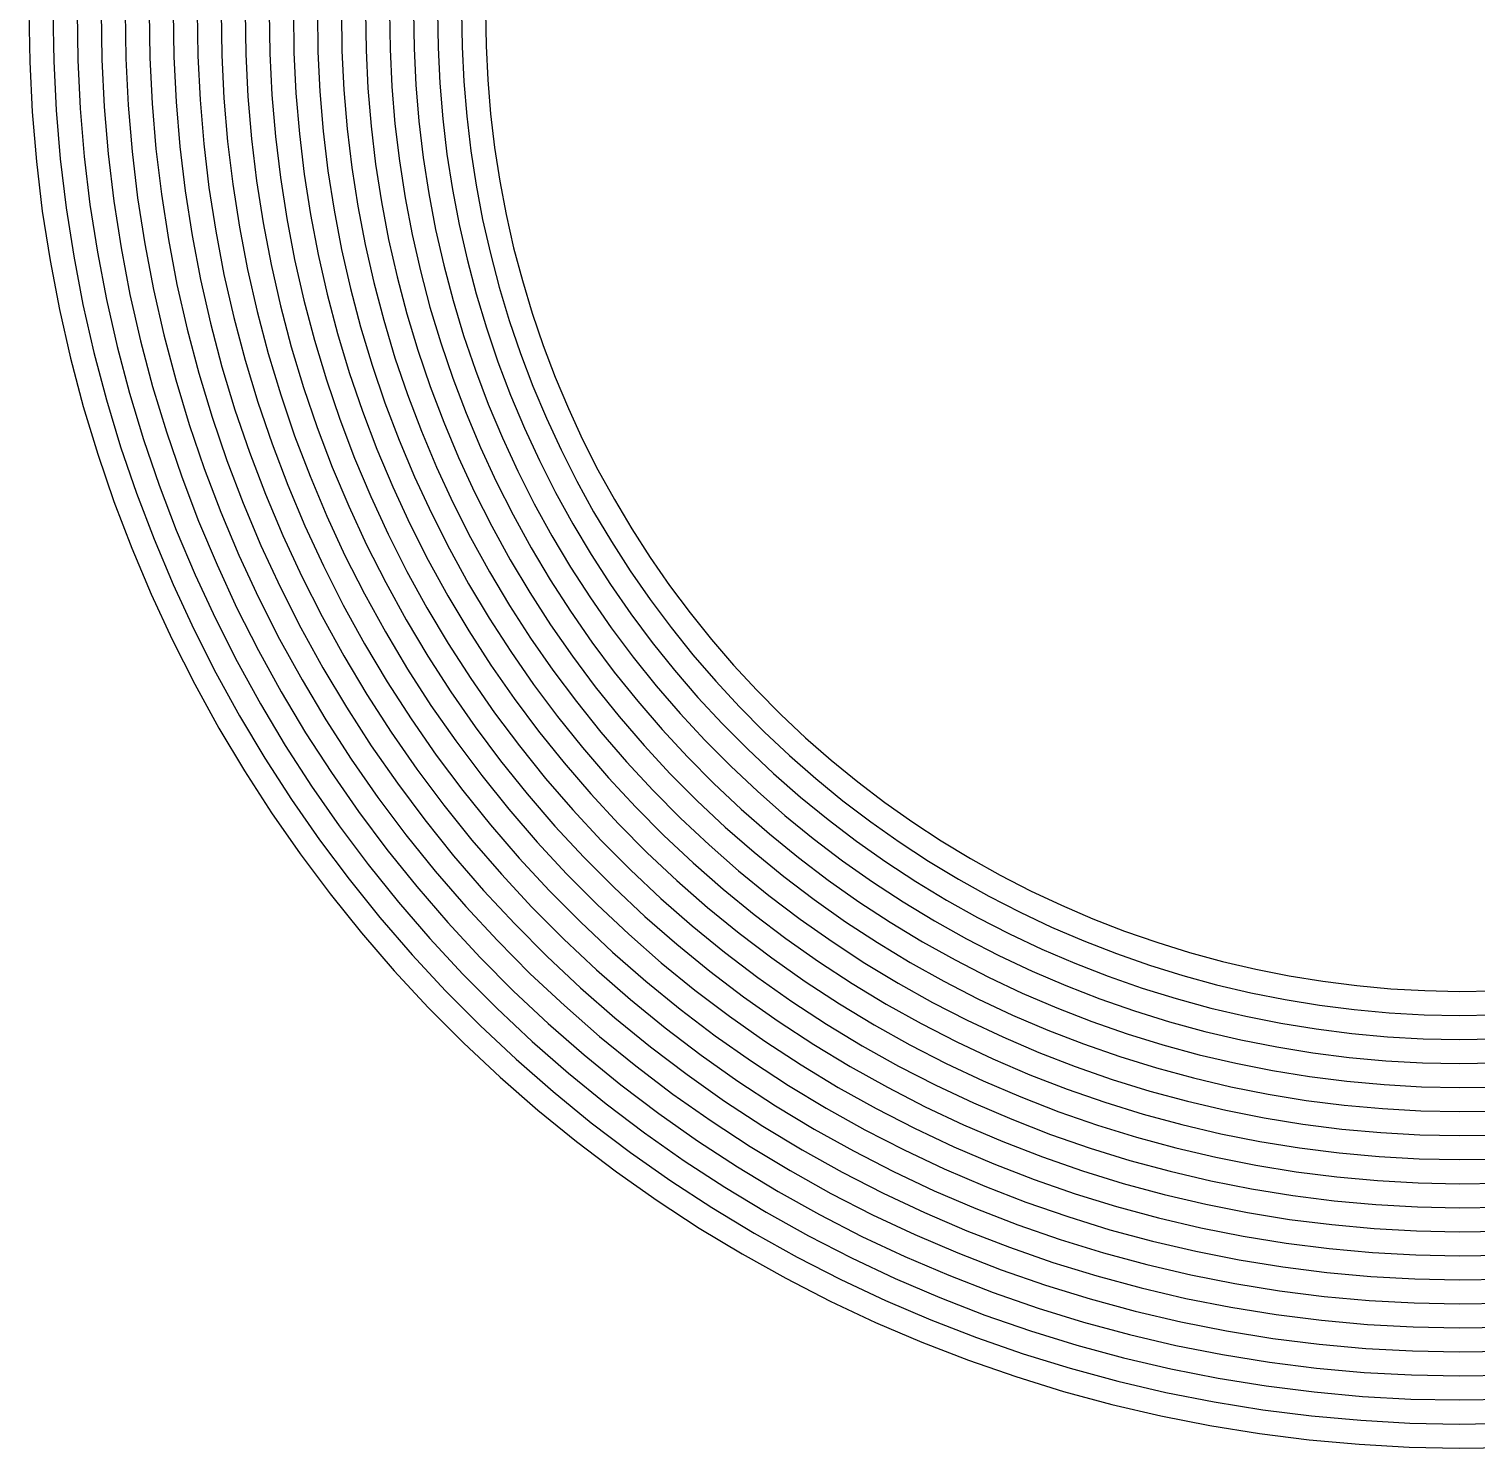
# Model space of a CAD drawing. Header units: metres. Extents: x -29.8 to 30, y -29.9 to 29.6.
# Drawn here: x -29.75 to 0.35, y -29.88 to -0.35 of the extents above; entities that cross this region are included whole.
import ezdxf

# ---------------------------------------------------------------- set-up
doc = ezdxf.new("R2010")
doc.units = ezdxf.units.M

msp = doc.modelspace()

# ---------------------------------------------------------------- linework, layer by layer
at = {"layer": 'COIL'}
for p, q in [((-29.75, 0), (-29.7347, -1.0384)), ((-29.25, 0), (-29.235, -1.0209)), ((-28.75, 0), (-28.7353, -1.0035)), ((-28.25, 0), (-28.2356, -0.986)), ((-27.75, 0), (-27.7359, -0.9686)), ((-27.25, 0), (-27.2362, -0.9511)), ((-26.75, 0), (-26.7365, -0.9337)), ((-26.25, 0), (-26.2368, -0.9162)), ((-25.75, 0), (-25.7371, -0.8988)), ((-25.25, 0), (-25.2374, -0.8813)), ((-24.75, 0), (-24.7377, -0.8639)), ((-24.25, 0), (-24.238, -0.8464)), ((-23.75, 0), (-23.7383, -0.829)), ((-23.25, 0), (-23.2386, -0.8115)), ((-22.75, 0), (-22.7389, -0.7941)), ((-22.25, 0), (-22.2392, -0.7766)), ((-21.75, 0), (-21.7395, -0.7592)), ((-21.25, 0), (-21.2398, -0.7417)), ((-20.75, 0), (-20.7401, -0.7243)), ((-20.25, 0), (-20.2404, -0.7068)), ((-25.7371, -0.8988), (-25.6928, -1.7966)), ((-25.2374, -0.8813), (-25.194, -1.7617)), ((-24.7377, -0.8639), (-24.6953, -1.7269)), ((-24.238, -0.8464), (-24.1965, -1.692)), ((-23.7383, -0.829), (-23.6977, -1.6571)), ((-23.2386, -0.8115), (-23.1989, -1.6222)), ((-22.7389, -0.7941), (-22.7001, -1.5873)), ((-22.2392, -0.7766), (-22.2013, -1.5525)), ((-21.7395, -0.7592), (-21.7026, -1.5176)), ((-21.2398, -0.7417), (-21.2038, -1.4827)), ((-20.7401, -0.7243), (-20.705, -1.4478)), ((-20.2404, -0.7068), (-20.2062, -1.413)), ((-29.7347, -1.0384), (-29.6831, -2.0756)), ((-29.235, -1.0209), (-29.1843, -2.0408)), ((-28.7353, -1.0035), (-28.6855, -2.0059)), ((-28.2356, -0.986), (-28.1867, -1.971)), ((-27.7359, -0.9686), (-27.6879, -1.9361)), ((-27.2362, -0.9511), (-27.1892, -1.9013)), ((-26.7365, -0.9337), (-26.6904, -1.8664)), ((-26.2368, -0.9162), (-26.1916, -1.8315)), ((-21.2038, -1.4827), (-21.1419, -2.2221)), ((-20.705, -1.4478), (-20.6446, -2.1698)), ((-20.2062, -1.413), (-20.1474, -2.1176)), ((-25.6928, -1.7966), (-25.6172, -2.6925)), ((-25.194, -1.7617), (-25.12, -2.6402)), ((-24.6953, -1.7269), (-24.6227, -2.588)), ((-24.1965, -1.692), (-24.1254, -2.5357)), ((-23.6977, -1.6571), (-23.6282, -2.4834)), ((-23.1989, -1.6222), (-23.1309, -2.4312)), ((-22.7001, -1.5873), (-22.6337, -2.3789)), ((-22.2013, -1.5525), (-22.1364, -2.3266)), ((-21.7026, -1.5176), (-21.6391, -2.2744)), ((-29.6831, -2.0756), (-29.5953, -3.1106)), ((-29.1843, -2.0408), (-29.0981, -3.0583)), ((-28.6855, -2.0059), (-28.6008, -3.0061)), ((-28.1867, -1.971), (-28.1035, -2.9538)), ((-27.6879, -1.9361), (-27.6063, -2.9015)), ((-27.1892, -1.9013), (-27.109, -2.8493)), ((-26.6904, -1.8664), (-26.6117, -2.797)), ((-26.1916, -1.8315), (-26.1145, -2.7447)), ((-22.6337, -2.3789), (-22.5396, -3.1677)), ((-22.1364, -2.3266), (-22.0445, -3.0981)), ((-21.6391, -2.2744), (-21.5493, -3.0286)), ((-21.1419, -2.2221), (-21.0542, -2.959)), ((-20.6446, -2.1698), (-20.5591, -2.8894)), ((-20.1474, -2.1176), (-20.0639, -2.8198)), ((-25.6172, -2.6925), (-25.5104, -3.5853)), ((-25.12, -2.6402), (-25.0153, -3.5157)), ((-24.6227, -2.588), (-24.5201, -3.4461)), ((-24.1254, -2.5357), (-24.025, -3.3765)), ((-23.6282, -2.4834), (-23.5299, -3.3069)), ((-23.1309, -2.4312), (-23.0347, -3.2373)), ((-28.6008, -3.0061), (-28.4812, -4.0028)), ((-28.1035, -2.9538), (-27.9861, -3.9332)), ((-27.6063, -2.9015), (-27.4909, -3.8636)), ((-27.109, -2.8493), (-26.9958, -3.794)), ((-26.6117, -2.797), (-26.5007, -3.7244)), ((-26.1145, -2.7447), (-26.0055, -3.6548)), ((-21.0542, -2.959), (-20.9408, -3.6924)), ((-20.5591, -2.8894), (-20.4484, -3.6056)), ((-20.0639, -2.8198), (-19.956, -3.5188)), ((-29.5953, -3.1106), (-29.4715, -4.1419)), ((-29.0981, -3.0583), (-28.9763, -4.0724)), ((-23.5299, -3.3069), (-23.4029, -4.1266)), ((-23.0347, -3.2373), (-22.9105, -4.0397)), ((-22.5396, -3.1677), (-22.4181, -3.9529)), ((-22.0445, -3.0981), (-21.9257, -3.8661)), ((-21.5493, -3.0286), (-21.4332, -3.7793)), ((-25.5104, -3.5853), (-25.3725, -4.4739)), ((-25.0153, -3.5157), (-24.8801, -4.387)), ((-24.5201, -3.4461), (-24.3877, -4.3002)), ((-24.025, -3.3765), (-23.8953, -4.2134)), ((-20.4484, -3.6056), (-20.3129, -4.3176)), ((-19.956, -3.5188), (-19.8238, -4.2137)), ((-27.4909, -3.8636), (-27.3421, -4.8211)), ((-26.9958, -3.794), (-26.8497, -4.7343)), ((-26.5007, -3.7244), (-26.3573, -4.6475)), ((-26.0055, -3.6548), (-25.8649, -4.5607)), ((-21.9257, -3.8661), (-21.7801, -4.6295)), ((-21.4332, -3.7793), (-21.291, -4.5255)), ((-20.9408, -3.6924), (-20.8019, -4.4216)), ((-29.4715, -4.1419), (-29.3117, -5.1684)), ((-28.9763, -4.0724), (-28.8193, -5.0816)), ((-28.4812, -4.0028), (-28.3269, -4.9948)), ((-27.9861, -3.9332), (-27.8345, -4.908)), ((-23.8953, -4.2134), (-23.7364, -5.0453)), ((-23.4029, -4.1266), (-23.2473, -4.9414)), ((-22.9105, -4.0397), (-22.7582, -4.8374)), ((-22.4181, -3.9529), (-22.2692, -4.7335)), ((-19.8238, -4.2137), (-19.6674, -4.9036)), ((-25.3725, -4.4739), (-25.2036, -5.3572)), ((-24.8801, -4.387), (-24.7145, -5.2532)), ((-24.3877, -4.3002), (-24.2255, -5.1493)), ((-20.8019, -4.4216), (-20.6377, -5.1455)), ((-20.3129, -4.3176), (-20.1525, -5.0246)), ((-26.8497, -4.7343), (-26.6708, -5.6691)), ((-26.3573, -4.6475), (-26.1818, -5.5651)), ((-25.8649, -4.5607), (-25.6927, -5.4611)), ((-22.2692, -4.7335), (-22.0931, -5.5084)), ((-21.7801, -4.6295), (-21.6079, -5.3875)), ((-21.291, -4.5255), (-21.1228, -5.2665)), ((-28.8193, -5.0816), (-28.6271, -6.0849)), ((-28.3269, -4.9948), (-28.138, -5.9809)), ((-27.8345, -4.908), (-27.649, -5.877)), ((-27.3421, -4.8211), (-27.1599, -5.773)), ((-23.7364, -5.0453), (-23.5485, -5.8713)), ((-23.2473, -4.9414), (-23.0634, -5.7503)), ((-22.7582, -4.8374), (-22.5782, -5.6294)), ((-20.1525, -5.0246), (-19.9675, -5.7256)), ((-19.6674, -4.9036), (-19.4869, -5.5878)), ((-29.3117, -5.1684), (-29.1162, -6.1888)), ((-25.2036, -5.3572), (-25.004, -6.2342)), ((-24.7145, -5.2532), (-24.5188, -6.1132)), ((-24.2255, -5.1493), (-24.0337, -5.9923)), ((-21.6079, -5.3875), (-21.4094, -6.1391)), ((-21.1228, -5.2665), (-20.9288, -6.0012)), ((-20.6377, -5.1455), (-20.4482, -5.8634)), ((-26.6708, -5.6691), (-26.4594, -6.5971)), ((-26.1818, -5.5651), (-25.9743, -6.4761)), ((-25.6927, -5.4611), (-25.4891, -6.3552)), ((-22.5782, -5.6294), (-22.3707, -6.4147)), ((-22.0931, -5.5084), (-21.8901, -6.2769)), ((-19.4869, -5.5878), (-19.2827, -6.2653)), ((-28.138, -5.9809), (-27.9149, -6.96)), ((-27.649, -5.877), (-27.4297, -6.839)), ((-27.1599, -5.773), (-26.9446, -6.718)), ((-24.0337, -5.9923), (-23.8126, -6.8281)), ((-23.5485, -5.8713), (-23.332, -6.6903)), ((-23.0634, -5.7503), (-22.8513, -6.5525)), ((-20.9288, -6.0012), (-20.7093, -6.7288)), ((-20.4482, -5.8634), (-20.2337, -6.5743)), ((-19.9675, -5.7256), (-19.7582, -6.4198)), ((-29.1162, -6.1888), (-28.8852, -7.2019)), ((-28.6271, -6.0849), (-28.4, -7.0809)), ((-25.004, -6.2342), (-24.7739, -7.1038)), ((-24.5188, -6.1132), (-24.2932, -6.966)), ((-21.8901, -6.2769), (-21.6603, -7.0379)), ((-21.4094, -6.1391), (-21.1848, -6.8834)), ((-19.2827, -6.2653), (-19.0549, -6.9354)), ((-26.4594, -6.5971), (-26.2157, -7.5172)), ((-25.9743, -6.4761), (-25.7351, -7.3794)), ((-25.4891, -6.3552), (-25.2545, -7.2416)), ((-22.8513, -6.5525), (-22.6114, -7.3469)), ((-22.3707, -6.4147), (-22.1358, -7.1924)), ((-20.2337, -6.5743), (-19.9946, -7.2774)), ((-19.7582, -6.4198), (-19.5247, -7.1064)), ((-27.4297, -6.839), (-27.177, -7.7929)), ((-26.9446, -6.718), (-26.6964, -7.6551)), ((-23.8126, -6.8281), (-23.5624, -7.6559)), ((-23.332, -6.6903), (-23.0869, -7.5014)), ((-21.1848, -6.8834), (-20.9343, -7.6194)), ((-20.7093, -6.7288), (-20.4644, -7.4484)), ((-28.8852, -7.2019), (-28.6189, -8.2063)), ((-28.4, -7.0809), (-28.1383, -8.0685)), ((-27.9149, -6.96), (-27.6576, -7.9307)), ((-24.7739, -7.1038), (-24.5135, -7.9649)), ((-24.2932, -6.966), (-24.038, -7.8104)), ((-22.1358, -7.1924), (-21.874, -7.9615)), ((-21.6603, -7.0379), (-21.4041, -7.7905)), ((-19.5247, -7.1064), (-19.2674, -7.7845)), ((-19.0549, -6.9354), (-18.8038, -7.5972)), ((-26.2157, -7.5172), (-25.9401, -8.4284)), ((-25.7351, -7.3794), (-25.4645, -8.2739)), ((-25.2545, -7.2416), (-24.989, -8.1194)), ((-23.0869, -7.5014), (-22.8136, -8.3035)), ((-22.6114, -7.3469), (-22.3438, -8.1325)), ((-20.4644, -7.4484), (-20.1946, -8.1591)), ((-19.9946, -7.2774), (-19.731, -7.9718)), ((-27.177, -7.7929), (-26.8911, -8.7375)), ((-26.6964, -7.6551), (-26.4156, -8.5829)), ((-24.038, -7.8104), (-23.7533, -8.6455)), ((-23.5624, -7.6559), (-23.2835, -8.4745)), ((-21.4041, -7.7905), (-21.1218, -8.5337)), ((-20.9343, -7.6194), (-20.6582, -8.3464)), ((-19.2674, -7.7845), (-18.9865, -8.4533)), ((-18.8038, -7.5972), (-18.5297, -8.25)), ((-28.1383, -8.0685), (-27.8422, -9.0465)), ((-27.6576, -7.9307), (-27.3667, -8.892)), ((-24.989, -8.1194), (-24.693, -8.9875)), ((-24.5135, -7.9649), (-24.2232, -8.8165)), ((-21.874, -7.9615), (-21.5854, -8.721)), ((-19.731, -7.9718), (-19.4433, -8.6567)), ((-28.6189, -8.2063), (-28.3177, -9.201)), ((-25.4645, -8.2739), (-25.1629, -9.1585)), ((-22.8136, -8.3035), (-22.5125, -9.0957)), ((-22.3438, -8.1325), (-22.0489, -8.9084)), ((-20.6582, -8.3464), (-20.3568, -9.0634)), ((-20.1946, -8.1591), (-19.9001, -8.8601)), ((-18.5297, -8.25), (-18.233, -8.8928)), ((-26.4156, -8.5829), (-26.1026, -9.5006)), ((-25.9401, -8.4284), (-25.6327, -9.3295)), ((-23.7533, -8.6455), (-23.4397, -9.4703)), ((-23.2835, -8.4745), (-22.9761, -9.283)), ((-21.5854, -8.721), (-21.2704, -9.4702)), ((-21.1218, -8.5337), (-20.8136, -9.2668)), ((-19.4433, -8.6567), (-19.1318, -9.3312)), ((-18.9865, -8.4533), (-18.6824, -9.112)), ((-27.3667, -8.892), (-27.0423, -9.8426)), ((-26.8911, -8.7375), (-26.5724, -9.6716)), ((-24.693, -8.9875), (-24.3669, -9.8449)), ((-24.2232, -8.8165), (-23.9033, -9.6576)), ((-22.0489, -8.9084), (-21.7272, -9.6736)), ((-19.9001, -8.8601), (-19.5812, -9.5504)), ((-18.233, -8.8928), (-17.914, -9.5251)), ((-28.3177, -9.201), (-27.982, -10.1846)), ((-27.8422, -9.0465), (-27.5121, -10.0136)), ((-25.6327, -9.3295), (-25.2941, -10.2195)), ((-25.1629, -9.1585), (-24.8305, -10.0322)), ((-22.9761, -9.283), (-22.6407, -10.0803)), ((-22.5125, -9.0957), (-22.1839, -9.8769)), ((-20.8136, -9.2668), (-20.48, -9.9888)), ((-20.3568, -9.0634), (-20.0306, -9.7696)), ((-19.1318, -9.3312), (-18.797, -9.9945)), ((-18.6824, -9.112), (-18.3555, -9.7598)), ((-26.1026, -9.5006), (-25.7577, -10.4068)), ((-23.4397, -9.4703), (-23.0975, -10.2837)), ((-21.2704, -9.4702), (-20.9294, -10.208)), ((-19.5812, -9.5504), (-19.2384, -10.2293)), ((-17.914, -9.5251), (-17.5731, -10.1458)), ((-27.0423, -9.8426), (-26.6849, -10.7814)), ((-26.5724, -9.6716), (-26.2213, -10.5941)), ((-24.3669, -9.8449), (-24.011, -10.6904)), ((-23.9033, -9.6576), (-23.5542, -10.487)), ((-22.1839, -9.8769), (-21.8282, -10.6463)), ((-21.7272, -9.6736), (-21.3788, -10.4271)), ((-20.0306, -9.7696), (-19.6799, -10.464)), ((-18.3555, -9.7598), (-18.0061, -10.3958)), ((-27.982, -10.1846), (-27.6121, -11.156)), ((-27.5121, -10.0136), (-27.1485, -10.9687)), ((-25.2941, -10.2195), (-24.9246, -11.0971)), ((-24.8305, -10.0322), (-24.4678, -10.8938)), ((-22.6407, -10.0803), (-22.2776, -10.8655)), ((-20.9294, -10.208), (-20.5629, -10.9335)), ((-20.48, -9.9888), (-20.1214, -10.6987)), ((-19.2384, -10.2293), (-18.8721, -10.8958)), ((-18.797, -9.9945), (-18.4391, -10.6458)), ((-17.5731, -10.1458), (-17.2107, -10.7544)), ((-25.7577, -10.4068), (-25.3813, -11.3005)), ((-23.5542, -10.487), (-23.1764, -11.3039)), ((-23.0975, -10.2837), (-22.727, -11.0847)), ((-21.3788, -10.4271), (-21.0043, -11.1682)), ((-19.6799, -10.464), (-19.3051, -11.1458)), ((-18.0061, -10.3958), (-17.6347, -11.0194)), ((-26.6849, -10.7814), (-26.2949, -11.7072)), ((-26.2213, -10.5941), (-25.8381, -11.5039)), ((-24.011, -10.6904), (-23.6258, -11.5231)), ((-21.8282, -10.6463), (-21.4458, -11.4029)), ((-20.1214, -10.6987), (-19.7382, -11.3958)), ((-18.4391, -10.6458), (-18.0587, -11.2843)), ((-17.2107, -10.7544), (-16.8272, -11.3501)), ((-27.1485, -10.9687), (-26.7517, -11.9106)), ((-24.9246, -11.0971), (-24.5246, -11.9614)), ((-24.4678, -10.8938), (-24.0752, -11.7423)), ((-22.727, -11.0847), (-22.3288, -11.8724)), ((-22.2776, -10.8655), (-21.8873, -11.6377)), ((-20.5629, -10.9335), (-20.1712, -11.6458)), ((-18.8721, -10.8958), (-18.4827, -11.5493)), ((-17.6347, -11.0194), (-17.2417, -11.6297)), ((-27.6121, -11.156), (-27.2084, -12.114)), ((-25.3813, -11.3005), (-24.974, -12.1806)), ((-23.1764, -11.3039), (-22.7702, -12.1071)), ((-21.4458, -11.4029), (-21.0372, -12.1458)), ((-21.0043, -11.1682), (-20.6042, -11.8958)), ((-19.7382, -11.3958), (-19.3308, -12.0792)), ((-19.3051, -11.1458), (-18.9068, -11.8143)), ((-18.0587, -11.2843), (-17.6562, -11.9093)), ((-16.8272, -11.3501), (-16.423, -11.932)), ((-26.2949, -11.7072), (-25.8728, -12.619)), ((-25.8381, -11.5039), (-25.4234, -12.3998)), ((-23.6258, -11.5231), (-23.2117, -12.3419)), ((-21.8873, -11.6377), (-21.4702, -12.3958)), ((-20.1712, -11.6458), (-19.7548, -12.3442)), ((-18.4827, -11.5493), (-18.0707, -12.1889)), ((-17.2417, -11.6297), (-16.8276, -12.2259)), ((-26.7517, -11.9106), (-26.3222, -12.8382)), ((-24.5246, -11.9614), (-24.0947, -12.8114)), ((-24.0752, -11.7423), (-23.6532, -12.5766)), ((-22.3288, -11.8724), (-21.9032, -12.6458)), ((-20.6042, -11.8958), (-20.1788, -12.6091)), ((-18.9068, -11.8143), (-18.4852, -12.4684)), ((-17.6562, -11.9093), (-17.2321, -12.5198)), ((-16.423, -11.932), (-15.9988, -12.4996)), ((-27.2084, -12.114), (-26.7716, -13.0574)), ((-24.974, -12.1806), (-24.5361, -13.0461)), ((-22.7702, -12.1071), (-22.3362, -12.8958)), ((-21.0372, -12.1458), (-20.6029, -12.8741)), ((-19.3308, -12.0792), (-18.8998, -12.748)), ((-18.0707, -12.1889), (-17.6366, -12.8137)), ((-16.8276, -12.2259), (-16.3928, -12.8075)), ((-25.8728, -12.619), (-25.4191, -13.5156)), ((-25.4234, -12.3998), (-24.9776, -13.2808)), ((-23.6532, -12.5766), (-23.2023, -13.3958)), ((-23.2117, -12.3419), (-22.7693, -13.1458)), ((-21.4702, -12.3958), (-21.0269, -13.1391)), ((-20.1788, -12.6091), (-19.7288, -13.3072)), ((-19.7548, -12.3442), (-19.3143, -13.0276)), ((-18.4852, -12.4684), (-18.0411, -13.1076)), ((-17.2321, -12.5198), (-16.7868, -13.1153)), ((-15.9988, -12.4996), (-15.555, -13.0522)), ((-26.3222, -12.8382), (-25.8606, -13.7503)), ((-24.0947, -12.8114), (-23.6353, -13.6458)), ((-22.3362, -12.8958), (-21.8749, -13.669)), ((-21.9032, -12.6458), (-21.4509, -13.404)), ((-20.6029, -12.8741), (-20.1433, -13.5868)), ((-18.8998, -12.748), (-18.4456, -13.4015)), ((-17.6366, -12.8137), (-17.1808, -13.4231)), ((-16.3928, -12.8075), (-15.938, -13.3736)), ((-26.7716, -13.0574), (-26.302, -13.985)), ((-24.5361, -13.0461), (-24.0683, -13.8958)), ((-22.7693, -13.1458), (-22.299, -13.9339)), ((-21.0269, -13.1391), (-20.5578, -13.8664)), ((-19.3143, -13.0276), (-18.8501, -13.6954)), ((-18.0411, -13.1076), (-17.5748, -13.731)), ((-16.7868, -13.1153), (-16.321, -13.6949)), ((-15.555, -13.0522), (-15.092, -13.5889)), ((-25.4191, -13.5156), (-24.9343, -14.3958)), ((-24.9776, -13.2808), (-24.5013, -14.1458)), ((-23.2023, -13.3958), (-22.723, -14.1989)), ((-21.4509, -13.404), (-20.9723, -14.146)), ((-19.7288, -13.3072), (-19.2546, -13.9893)), ((-18.4456, -13.4015), (-17.9688, -14.0388)), ((-17.1808, -13.4231), (-16.704, -14.0163)), ((-15.938, -13.3736), (-15.4636, -13.9235)), ((-25.8606, -13.7503), (-25.3673, -14.6458)), ((-23.6353, -13.6458), (-23.147, -14.4639)), ((-21.8749, -13.669), (-21.3869, -14.4256)), ((-20.1433, -13.5868), (-19.6591, -14.2832)), ((-18.8501, -13.6954), (-18.3628, -14.3466)), ((-17.5748, -13.731), (-17.087, -14.3377)), ((-16.321, -13.6949), (-15.8352, -14.2581)), ((-15.092, -13.5889), (-14.6106, -14.1093)), ((-26.302, -13.985), (-25.8003, -14.8958)), ((-24.5013, -14.1458), (-23.995, -14.9938)), ((-24.0683, -13.8958), (-23.571, -14.7288)), ((-22.299, -13.9339), (-21.8014, -14.7052)), ((-20.9723, -14.146), (-20.4681, -14.871)), ((-20.5578, -13.8664), (-20.0636, -14.5771)), ((-19.2546, -13.9893), (-18.7568, -14.6545)), ((-17.9688, -14.0388), (-17.4701, -14.6591)), ((-16.704, -14.0163), (-16.2068, -14.5926)), ((-15.4636, -13.9235), (-14.9703, -14.4566)), ((-14.6106, -14.1093), (-14.1112, -14.6126)), ((-24.9343, -14.3958), (-24.4191, -15.2587)), ((-22.723, -14.1989), (-22.2159, -14.9848)), ((-21.3869, -14.4256), (-20.8726, -15.1649)), ((-19.6591, -14.2832), (-19.1509, -14.9623)), ((-18.3628, -14.3466), (-17.8531, -14.9805)), ((-17.087, -14.3377), (-16.5783, -14.9272)), ((-15.8352, -14.2581), (-15.3299, -14.8039)), ((-25.3673, -14.6458), (-24.8431, -15.5237)), ((-23.571, -14.7288), (-23.0449, -15.544)), ((-23.147, -14.4639), (-22.6304, -15.2644)), ((-21.8014, -14.7052), (-21.2771, -15.4588)), ((-20.0636, -14.5771), (-19.5449, -15.2701)), ((-18.7568, -14.6545), (-18.2361, -15.3019)), ((-17.4701, -14.6591), (-16.9499, -15.2618)), ((-16.2068, -14.5926), (-15.6896, -15.1513)), ((-14.9703, -14.4566), (-14.4585, -14.9723)), ((-14.1112, -14.6126), (-13.5945, -15.0982)), ((-25.8003, -14.8958), (-25.2671, -15.7887)), ((-23.995, -14.9938), (-23.4595, -15.8236)), ((-22.2159, -14.9848), (-21.6817, -15.7526)), ((-20.4681, -14.871), (-19.9389, -15.5779)), ((-19.1509, -14.9623), (-18.6191, -15.6233)), ((-17.8531, -14.9805), (-17.3215, -15.5963)), ((-16.5783, -14.9272), (-16.0493, -15.4986)), ((-15.3299, -14.8039), (-14.8059, -15.3319)), ((-14.4585, -14.9723), (-13.9291, -15.4698)), ((-24.4191, -15.2587), (-23.874, -16.1032)), ((-22.6304, -15.2644), (-22.0862, -16.0465)), ((-20.8726, -15.1649), (-20.3329, -15.8858)), ((-19.5449, -15.2701), (-19.0022, -15.9447)), ((-18.2361, -15.3019), (-17.693, -15.9309)), ((-16.9499, -15.2618), (-16.4089, -15.8459)), ((-15.6896, -15.1513), (-15.1532, -15.6916)), ((-14.8059, -15.3319), (-14.2636, -15.8414)), ((-13.5945, -15.0982), (-13.0611, -15.5656)), ((-24.8431, -15.5237), (-24.2885, -16.3828)), ((-23.0449, -15.544), (-22.4907, -16.3404)), ((-21.2771, -15.4588), (-20.7269, -16.1936)), ((-19.9389, -15.5779), (-19.3852, -16.2661)), ((-18.6191, -15.6233), (-18.0646, -16.2654)), ((-17.3215, -15.5963), (-16.7686, -16.1933)), ((-16.0493, -15.4986), (-15.5005, -16.0513)), ((-13.9291, -15.4698), (-13.3825, -15.9486)), ((-13.0611, -15.5656), (-12.5116, -16.0141)), ((-25.2671, -15.7887), (-24.703, -16.6624)), ((-23.4595, -15.8236), (-22.8952, -16.6343)), ((-21.6817, -15.7526), (-21.1209, -16.5014)), ((-20.3329, -15.8858), (-19.7682, -16.5875)), ((-19.0022, -15.9447), (-18.4362, -16.6)), ((-17.693, -15.9309), (-17.1283, -16.5406)), ((-16.4089, -15.8459), (-15.8479, -16.4109)), ((-15.1532, -15.6916), (-14.5982, -16.2129)), ((-14.2636, -15.8414), (-13.7039, -16.3316)), ((-13.3825, -15.9486), (-12.8194, -16.4081)), ((-23.874, -16.1032), (-23.2997, -16.9282)), ((-22.0862, -16.0465), (-21.5149, -16.8093)), ((-20.7269, -16.1936), (-20.1512, -16.9089)), ((-16.7686, -16.1933), (-16.1952, -16.7706)), ((-15.5005, -16.0513), (-14.9328, -16.5845)), ((-14.5982, -16.2129), (-14.0253, -16.7147)), ((-12.5116, -16.0141), (-11.9467, -16.4433)), ((-24.2885, -16.3828), (-23.7042, -17.2221)), ((-22.4907, -16.3404), (-21.9089, -17.1171)), ((-21.1209, -16.5014), (-20.5342, -17.2303)), ((-19.3852, -16.2661), (-18.8078, -16.9346)), ((-18.0646, -16.2654), (-17.4879, -16.8879)), ((-17.1283, -16.5406), (-16.5425, -17.1303)), ((-15.8479, -16.4109), (-15.2673, -16.9561)), ((-13.7039, -16.3316), (-13.1273, -16.8021)), ((-12.8194, -16.4081), (-12.2406, -16.8478)), ((-11.9467, -16.4433), (-11.3671, -16.8525)), ((-24.703, -16.6624), (-24.1087, -17.516)), ((-22.8952, -16.6343), (-22.3029, -17.4249)), ((-21.5149, -16.8093), (-20.9173, -17.5517)), ((-19.7682, -16.5875), (-19.1793, -17.2691)), ((-18.4362, -16.6), (-17.8476, -17.2352)), ((-16.1952, -16.7706), (-15.6019, -17.3277)), ((-14.9328, -16.5845), (-14.3467, -17.0977)), ((-14.0253, -16.7147), (-13.4351, -17.1961)), ((-13.1273, -16.8021), (-12.5345, -17.2523)), ((-12.2406, -16.8478), (-11.6467, -17.267)), ((-11.3671, -16.8525), (-10.7736, -17.2413)), ((-23.2997, -16.9282), (-22.6969, -17.7328)), ((-21.9089, -17.1171), (-21.3003, -17.8731)), ((-20.1512, -16.9089), (-19.5509, -17.6037)), ((-18.8078, -16.9346), (-18.2073, -17.5826)), ((-17.4879, -16.8879), (-16.8898, -17.4899)), ((-16.5425, -17.1303), (-15.9365, -17.6992)), ((-15.2673, -16.9561), (-14.6681, -17.4807)), ((-14.3467, -17.0977), (-13.7429, -17.5902)), ((-23.7042, -17.2221), (-23.0909, -18.0406)), ((-22.3029, -17.4249), (-21.6833, -18.1945)), ((-20.5342, -17.2303), (-19.9225, -17.9383)), ((-19.1793, -17.2691), (-18.567, -17.9299)), ((-17.8476, -17.2352), (-17.2372, -17.8496)), ((-15.6019, -17.3277), (-14.9894, -17.8637)), ((-13.4351, -17.1961), (-12.8284, -17.6568)), ((-12.5345, -17.2523), (-11.9263, -17.6815)), ((-11.6467, -17.267), (-11.0385, -17.6653)), ((-10.7736, -17.2413), (-10.1667, -17.6092)), ((-24.1087, -17.516), (-23.4849, -18.3484)), ((-22.6969, -17.7328), (-22.0663, -18.5159)), ((-20.9173, -17.5517), (-20.294, -18.2728)), ((-19.5509, -17.6037), (-18.9266, -18.2772)), ((-18.2073, -17.5826), (-17.5845, -18.2093)), ((-16.8898, -17.4899), (-16.271, -18.0708)), ((-15.9365, -17.6992), (-15.3108, -18.2468)), ((-14.6681, -17.4807), (-14.0508, -17.9842)), ((-13.7429, -17.5902), (-13.1223, -18.0613)), ((-12.8284, -17.6568), (-12.2059, -18.096)), ((-11.9263, -17.6815), (-11.3035, -18.0893)), ((-11.0385, -17.6653), (-10.4167, -18.0422)), ((-10.1667, -17.6092), (-9.5472, -17.9557)), ((-23.0909, -18.0406), (-22.4494, -18.8372)), ((-21.3003, -17.8731), (-20.6656, -18.6074)), ((-19.9225, -17.9383), (-19.2863, -18.6246)), ((-18.567, -17.9299), (-17.9318, -18.569)), ((-17.2372, -17.8496), (-16.6056, -18.4424)), ((-14.9894, -17.8637), (-14.3586, -18.3782)), ((-14.0508, -17.9842), (-13.4162, -18.4658)), ((-10.4167, -18.0422), (-9.782, -18.3972)), ((-9.5472, -17.9557), (-8.916, -18.2805)), ((-23.4849, -18.3484), (-22.8324, -19.1586)), ((-21.6833, -18.1945), (-21.0372, -18.942)), ((-20.294, -18.2728), (-19.646, -18.9719)), ((-18.9266, -18.2772), (-18.2792, -18.9286)), ((-17.5845, -18.2093), (-16.9402, -18.8139)), ((-16.271, -18.0708), (-15.6322, -18.6298)), ((-15.3108, -18.2468), (-14.6664, -18.7722)), ((-13.1223, -18.0613), (-12.4855, -18.5106)), ((-12.2059, -18.096), (-11.5684, -18.5134)), ((-11.3035, -18.0893), (-10.6667, -18.4752)), ((-8.916, -18.2805), (-8.2737, -18.583)), ((-22.0663, -18.5159), (-21.4088, -19.2765)), ((-20.6656, -18.6074), (-20.0056, -19.3192)), ((-19.2863, -18.6246), (-18.6265, -19.2883)), ((-17.9318, -18.569), (-17.2747, -19.1855)), ((-16.6056, -18.4424), (-15.9536, -19.0128)), ((-15.6322, -18.6298), (-14.9743, -19.1662)), ((-14.3586, -18.3782), (-13.7101, -18.8703)), ((-13.4162, -18.4658), (-12.7651, -18.9251)), ((-12.4855, -18.5106), (-11.8334, -18.9374)), ((-11.5684, -18.5134), (-10.9167, -18.9082)), ((-10.6667, -18.4752), (-10.0167, -18.8387)), ((-9.782, -18.3972), (-9.1352, -18.7299)), ((-8.2737, -18.583), (-7.6212, -18.863)), ((-22.4494, -18.8372), (-21.7803, -19.6111)), ((-21.0372, -18.942), (-20.3653, -19.6666)), ((-18.2792, -18.9286), (-17.6093, -19.5571)), ((-16.9402, -18.8139), (-16.275, -19.3958)), ((-14.6664, -18.7722), (-14.004, -19.2748)), ((-13.7101, -18.8703), (-13.0447, -19.3396)), ((-12.7651, -18.9251), (-12.0984, -19.3614)), ((-11.8334, -18.9374), (-11.1667, -19.3412)), ((-10.9167, -18.9082), (-10.2514, -19.2801)), ((-10.0167, -18.8387), (-9.3544, -19.1793)), ((-9.1352, -18.7299), (-8.4771, -19.0398)), ((-7.6212, -18.863), (-6.9592, -19.1201)), ((-22.8324, -19.1586), (-22.1519, -19.9457)), ((-19.646, -18.9719), (-18.9738, -19.648)), ((-17.2747, -19.1855), (-16.5964, -19.7788)), ((-15.9536, -19.0128), (-15.2821, -19.5602)), ((-14.9743, -19.1662), (-14.2979, -19.6793)), ((-9.3544, -19.1793), (-8.6804, -19.4966)), ((-8.4771, -19.0398), (-7.8085, -19.3266)), ((-6.9592, -19.1201), (-6.2885, -19.354)), ((-21.4088, -19.2765), (-20.725, -20.0139)), ((-20.0056, -19.3192), (-19.3212, -20.0076)), ((-18.6265, -19.2883), (-17.9439, -19.9287)), ((-17.6093, -19.5571), (-16.9178, -20.1619)), ((-16.275, -19.3958), (-15.5899, -19.9542)), ((-15.2821, -19.5602), (-14.5918, -20.0838)), ((-14.004, -19.2748), (-13.3243, -19.7541)), ((-13.0447, -19.3396), (-12.3633, -19.7854)), ((-12.0984, -19.3614), (-11.4167, -19.7742)), ((-11.1667, -19.3412), (-10.4862, -19.7216)), ((-10.2514, -19.2801), (-9.5735, -19.6287)), ((-8.6804, -19.4966), (-7.9958, -19.7902)), ((-7.8085, -19.3266), (-7.1302, -19.59)), ((-6.2885, -19.354), (-5.61, -19.5643)), ((-5.61, -19.5643), (-4.9245, -19.7509)), ((-21.7803, -19.6111), (-21.0846, -20.3612)), ((-20.3653, -19.6666), (-19.6685, -20.3673)), ((-18.9738, -19.648), (-18.2784, -20.3002)), ((-16.5964, -19.7788), (-15.8977, -20.3482)), ((-14.2979, -19.6793), (-13.6039, -20.1686)), ((-13.3243, -19.7541), (-12.6283, -20.2095)), ((-12.3633, -19.7854), (-11.6667, -20.2073)), ((-11.4167, -19.7742), (-10.7209, -20.1631)), ((-10.4862, -19.7216), (-9.7927, -20.0781)), ((-9.5735, -19.6287), (-8.8838, -19.9534)), ((-7.9958, -19.7902), (-7.3012, -20.0598)), ((-7.1302, -19.59), (-6.443, -19.8295)), ((-6.443, -19.8295), (-5.7478, -20.045)), ((-4.9245, -19.7509), (-4.2327, -19.9135)), ((-22.1519, -19.9457), (-21.4443, -20.7085)), ((-20.725, -20.0139), (-20.0158, -20.727)), ((-19.3212, -20.0076), (-18.613, -20.6718)), ((-17.9439, -19.9287), (-17.2392, -20.5449)), ((-16.9178, -20.1619), (-16.2056, -20.7422)), ((-15.5899, -19.9542), (-14.8857, -20.4884)), ((-14.5918, -20.0838), (-13.8835, -20.5832)), ((-10.7209, -20.1631), (-10.0119, -20.5275)), ((-9.7927, -20.0781), (-9.0872, -20.4101)), ((-8.8838, -19.9534), (-8.1831, -20.2538)), ((-7.3012, -20.0598), (-6.5975, -20.3051)), ((-5.7478, -20.045), (-5.0454, -20.2361)), ((-4.2327, -19.9135), (-3.5357, -20.0518)), ((-3.5357, -20.0518), (-2.8341, -20.1657)), ((-2.8341, -20.1657), (-2.1289, -20.2551)), ((-21.0846, -20.3612), (-20.3631, -21.0866)), ((-19.6685, -20.3673), (-18.9475, -21.0434)), ((-18.2784, -20.3002), (-17.5606, -20.9279)), ((-15.8977, -20.3482), (-15.1796, -20.8929)), ((-13.6039, -20.1686), (-12.8932, -20.6335)), ((-12.6283, -20.2095), (-11.9167, -20.6403)), ((-11.6667, -20.2073), (-10.9556, -20.6046)), ((-9.0872, -20.4101), (-8.3704, -20.7174)), ((-8.1831, -20.2538), (-7.4722, -20.5297)), ((-6.5975, -20.3051), (-5.8856, -20.5256)), ((-5.0454, -20.2361), (-4.3367, -20.4025)), ((-4.3367, -20.4025), (-3.6225, -20.5442)), ((-2.1289, -20.2551), (-1.4209, -20.3198)), ((-1.4209, -20.3198), (-0.711, -20.3598)), ((-0.711, -20.3598), (0, -20.375)), ((0, -20.375), (0.7112, -20.3654)), ((-21.4443, -20.7085), (-20.7105, -21.4463)), ((-20.0158, -20.727), (-19.2821, -21.415)), ((-18.613, -20.6718), (-17.882, -21.3109)), ((-17.2392, -20.5449), (-16.5134, -21.1362)), ((-16.2056, -20.7422), (-15.4734, -21.2974)), ((-14.8857, -20.4884), (-14.1631, -20.9977)), ((-13.8835, -20.5832), (-13.1582, -21.0575)), ((-12.8932, -20.6335), (-12.1667, -21.0733)), ((-11.9167, -20.6403), (-11.1904, -21.046)), ((-10.9556, -20.6046), (-10.2311, -20.9769)), ((-10.0119, -20.5275), (-9.2905, -20.8669)), ((-8.3704, -20.7174), (-7.6432, -20.9995)), ((-7.4722, -20.5297), (-6.752, -20.7806)), ((-5.8856, -20.5256), (-5.1664, -20.7212)), ((-5.1664, -20.7212), (-4.4406, -20.8916)), ((-3.6225, -20.5442), (-2.9037, -20.6608)), ((-2.9037, -20.6608), (-2.1812, -20.7524)), ((-2.1812, -20.7524), (-1.4558, -20.8186)), ((-18.9475, -21.0434), (-18.2034, -21.694)), ((-17.5606, -20.9279), (-16.8212, -21.5302)), ((-15.1796, -20.8929), (-14.4427, -21.4122)), ((-14.1631, -20.9977), (-13.4231, -21.4815)), ((-13.1582, -21.0575), (-12.4167, -21.5063)), ((-11.1904, -21.046), (-10.4503, -21.4263)), ((-10.2311, -20.9769), (-9.4939, -21.3237)), ((-9.2905, -20.8669), (-8.5577, -21.181)), ((-7.6432, -20.9995), (-6.9065, -21.2561)), ((-6.752, -20.7806), (-6.0234, -21.0062)), ((-6.0234, -21.0062), (-5.2873, -21.2064)), ((-4.4406, -20.8916), (-3.7093, -21.0366)), ((-3.7093, -21.0366), (-2.9733, -21.156)), ((-1.4558, -20.8186), (-0.7284, -20.8595)), ((-0.7284, -20.8595), (0, -20.875)), ((0, -20.875), (0.7286, -20.8651)), ((-20.3631, -21.0866), (-19.6167, -21.7865)), ((-17.882, -21.3109), (-17.1291, -21.9242)), ((-16.5134, -21.1362), (-15.7673, -21.7019)), ((-15.4734, -21.2974), (-14.7223, -21.8267)), ((-12.1667, -21.0733), (-11.4251, -21.4875)), ((-9.4939, -21.3237), (-8.745, -21.6446)), ((-8.5577, -21.181), (-7.8142, -21.4694)), ((-6.9065, -21.2561), (-6.1613, -21.4869)), ((-5.2873, -21.2064), (-4.5446, -21.3807)), ((-2.9733, -21.156), (-2.2334, -21.2496)), ((-2.2334, -21.2496), (-1.4907, -21.3174)), ((-1.4907, -21.3174), (-0.7459, -21.3592)), ((-0.7459, -21.3592), (0, -21.375)), ((0, -21.375), (0.7461, -21.3648)), ((-20.7105, -21.4463), (-19.9512, -22.1581)), ((-19.2821, -21.415), (-18.5248, -22.077)), ((-16.8212, -21.5302), (-16.0612, -22.1064)), ((-14.4427, -21.4122), (-13.6881, -21.9056)), ((-13.4231, -21.4815), (-12.6667, -21.9393)), ((-12.4167, -21.5063), (-11.6598, -21.929)), ((-11.4251, -21.4875), (-10.6695, -21.8756)), ((-10.4503, -21.4263), (-9.6973, -21.7804)), ((-8.745, -21.6446), (-7.9852, -21.9392)), ((-7.8142, -21.4694), (-7.061, -21.7316)), ((-6.1613, -21.4869), (-5.4083, -21.6915)), ((-4.5446, -21.3807), (-3.7961, -21.529)), ((-3.7961, -21.529), (-3.0429, -21.6511)), ((-3.0429, -21.6511), (-2.2857, -21.7469)), ((-19.6167, -21.7865), (-18.8462, -22.46)), ((-18.2034, -21.694), (-17.4369, -22.3182)), ((-17.1291, -21.9242), (-16.3551, -22.5109)), ((-15.7673, -21.7019), (-15.0019, -22.2412)), ((-14.7223, -21.8267), (-13.9531, -22.3296)), ((-13.6881, -21.9056), (-12.9167, -22.3723)), ((-12.6667, -21.9393), (-11.8946, -22.3705)), ((-11.6598, -21.929), (-10.8887, -22.325)), ((-10.6695, -21.8756), (-9.9006, -22.2372)), ((-9.6973, -21.7804), (-8.9323, -22.1082)), ((-7.9852, -21.9392), (-7.2155, -22.2072)), ((-7.061, -21.7316), (-6.2991, -21.9675)), ((-6.2991, -21.9675), (-5.5293, -22.1766)), ((-5.4083, -21.6915), (-4.6486, -21.8698)), ((-4.6486, -21.8698), (-3.883, -22.0214)), ((-2.2857, -21.7469), (-1.5255, -21.8162)), ((-1.5255, -21.8162), (-0.7633, -21.8589)), ((-0.7633, -21.8589), (0, -21.875)), ((0, -21.875), (0.7635, -21.8645)), ((-19.9512, -22.1581), (-19.1676, -22.843)), ((-18.5248, -22.077), (-17.7447, -22.7122)), ((-16.0612, -22.1064), (-15.2815, -22.6558)), ((-15.0019, -22.2412), (-14.218, -22.7536)), ((-9.9006, -22.2372), (-9.1196, -22.5718)), ((-8.9323, -22.1082), (-8.1562, -22.4091)), ((-7.2155, -22.2072), (-6.4369, -22.4481)), ((-5.5293, -22.1766), (-4.7525, -22.3588)), ((-3.883, -22.0214), (-3.1125, -22.1462)), ((-3.1125, -22.1462), (-2.338, -22.2441)), ((-2.338, -22.2441), (-1.5604, -22.315)), ((-18.8462, -22.46), (-18.0526, -23.1062)), ((-17.4369, -22.3182), (-16.649, -22.9154)), ((-16.3551, -22.5109), (-15.5611, -23.0703)), ((-13.9531, -22.3296), (-13.1667, -22.8053)), ((-12.9167, -22.3723), (-12.1293, -22.8119)), ((-11.8946, -22.3705), (-11.1078, -22.7744)), ((-10.8887, -22.325), (-10.104, -22.694)), ((-9.1196, -22.5718), (-8.3272, -22.8789)), ((-8.1562, -22.4091), (-7.3701, -22.6827)), ((-6.4369, -22.4481), (-5.6502, -22.6618)), ((-4.7525, -22.3588), (-3.9698, -22.5138)), ((-3.9698, -22.5138), (-3.182, -22.6414)), ((-1.5604, -22.315), (-0.7808, -22.3586)), ((-0.7808, -22.3586), (0, -22.375)), ((0, -22.375), (0.781, -22.3641)), ((-19.1676, -22.843), (-18.3604, -23.5002)), ((-17.7447, -22.7122), (-16.9429, -23.3199)), ((-15.2815, -22.6558), (-14.483, -23.1776)), ((-14.218, -22.7536), (-13.4167, -23.2383)), ((-13.1667, -22.8053), (-12.3641, -23.2534)), ((-12.1293, -22.8119), (-11.327, -23.2238)), ((-11.1078, -22.7744), (-10.3074, -23.1508)), ((-10.104, -22.694), (-9.3069, -23.0354)), ((-7.3701, -22.6827), (-6.5747, -22.9288)), ((-5.6502, -22.6618), (-4.8565, -22.8479)), ((-4.8565, -22.8479), (-4.0566, -23.0062)), ((-3.182, -22.6414), (-2.3902, -22.7414)), ((-2.3902, -22.7414), (-1.5953, -22.8137)), ((-1.5953, -22.8137), (-0.7982, -22.8583)), ((-0.7982, -22.8583), (0, -22.875)), ((0, -22.875), (0.7984, -22.8638)), ((-18.0526, -23.1062), (-17.2368, -23.7244)), ((-16.649, -22.9154), (-15.8407, -23.4848)), ((-15.5611, -23.0703), (-14.7479, -23.6016)), ((-14.483, -23.1776), (-13.6667, -23.6714)), ((-10.3074, -23.1508), (-9.4942, -23.499)), ((-9.3069, -23.0354), (-8.4983, -23.3488)), ((-8.3272, -22.8789), (-7.5246, -23.1582)), ((-7.5246, -23.1582), (-6.7125, -23.4094)), ((-6.5747, -22.9288), (-5.7712, -23.1469)), ((-5.7712, -23.1469), (-4.9604, -23.337)), ((-4.0566, -23.0062), (-3.2516, -23.1365)), ((-3.2516, -23.1365), (-2.4425, -23.2387)), ((-16.9429, -23.3199), (-16.1203, -23.8993)), ((-13.4167, -23.2383), (-12.5988, -23.6949)), ((-12.3641, -23.2534), (-11.5462, -23.6732)), ((-11.327, -23.2238), (-10.5108, -23.6075)), ((-8.4983, -23.3488), (-7.6791, -23.6338)), ((-6.7125, -23.4094), (-5.8921, -23.6321)), ((-4.9604, -23.337), (-4.1434, -23.4986)), ((-2.4425, -23.2387), (-1.6302, -23.3125)), ((-1.6302, -23.3125), (-0.8157, -23.358)), ((-0.8157, -23.358), (0, -23.375)), ((0, -23.375), (0.8159, -23.3635)), ((-18.3604, -23.5002), (-17.5307, -24.1289)), ((-17.2368, -23.7244), (-16.3999, -24.3138)), ((-15.8407, -23.4848), (-15.0129, -24.0257)), ((-14.7479, -23.6016), (-13.9167, -24.1044)), ((-13.6667, -23.6714), (-12.8335, -24.1364)), ((-12.5988, -23.6949), (-11.7654, -24.1226)), ((-11.5462, -23.6732), (-10.7141, -24.0643)), ((-10.5108, -23.6075), (-9.6815, -23.9626)), ((-9.4942, -23.499), (-8.6693, -23.8186)), ((-7.6791, -23.6338), (-6.8504, -23.89)), ((-5.8921, -23.6321), (-5.0644, -23.826)), ((-4.1434, -23.4986), (-3.3212, -23.6316)), ((-3.3212, -23.6316), (-2.4947, -23.7359)), ((-2.4947, -23.7359), (-1.665, -23.8113)), ((-16.1203, -23.8993), (-15.2779, -24.4497)), ((-15.0129, -24.0257), (-14.1667, -24.5374)), ((-10.7141, -24.0643), (-9.8688, -24.4261)), ((-9.6815, -23.9626), (-8.8403, -24.2884)), ((-8.6693, -23.8186), (-7.8336, -24.1093)), ((-6.8504, -23.89), (-6.0131, -24.1172)), ((-5.0644, -23.826), (-4.2303, -23.991)), ((-4.2303, -23.991), (-3.3908, -24.1268)), ((-1.665, -23.8113), (-0.8331, -23.8577)), ((-0.8331, -23.8577), (0, -23.875)), ((0, -23.875), (0.8333, -23.8632)), ((-17.5307, -24.1289), (-16.6795, -24.7283)), ((-16.3999, -24.3138), (-15.5428, -24.8737)), ((-13.9167, -24.1044), (-13.0683, -24.5778)), ((-12.8335, -24.1364), (-11.9846, -24.572)), ((-11.7654, -24.1226), (-10.9175, -24.5211)), ((-8.8403, -24.2884), (-7.9881, -24.5848)), ((-7.8336, -24.1093), (-6.9882, -24.3707)), ((-6.9882, -24.3707), (-6.1341, -24.6024)), ((-6.0131, -24.1172), (-5.1683, -24.3151)), ((-5.1683, -24.3151), (-4.3171, -24.4834)), ((-3.3908, -24.1268), (-2.547, -24.2332)), ((-2.547, -24.2332), (-1.6999, -24.3101)), ((-1.6999, -24.3101), (-0.8506, -24.3574)), ((-0.8506, -24.3574), (0, -24.375)), ((0, -24.375), (0.8508, -24.3629)), ((-15.2779, -24.4497), (-14.4167, -24.9704)), ((-14.1667, -24.5374), (-13.303, -25.0193)), ((-13.0683, -24.5778), (-12.2038, -25.0214)), ((-11.9846, -24.572), (-11.1209, -24.9779)), ((-10.9175, -24.5211), (-10.0561, -24.8897)), ((-9.8688, -24.4261), (-9.0113, -24.7583)), ((-7.9881, -24.5848), (-7.126, -24.8513)), ((-6.1341, -24.6024), (-5.2723, -24.8042)), ((-4.3171, -24.4834), (-3.4604, -24.6219)), ((-3.4604, -24.6219), (-2.5993, -24.7304)), ((-16.6795, -24.7283), (-15.8078, -25.2977)), ((-15.5428, -24.8737), (-14.6667, -25.4034)), ((-14.4167, -24.9704), (-13.5377, -25.4608)), ((-11.1209, -24.9779), (-10.2434, -25.3533)), ((-10.0561, -24.8897), (-9.1823, -25.2281)), ((-9.0113, -24.7583), (-8.1426, -25.0603)), ((-7.126, -24.8513), (-6.255, -25.0875)), ((-5.2723, -24.8042), (-4.4039, -24.9758)), ((-4.4039, -24.9758), (-3.53, -25.117)), ((-2.5993, -24.7304), (-1.7348, -24.8089)), ((-1.7348, -24.8089), (-0.868, -24.8571)), ((-0.868, -24.8571), (0, -24.875)), ((0, -24.875), (0.8682, -24.8626)), ((-13.303, -25.0193), (-12.423, -25.4708)), ((-12.2038, -25.0214), (-11.3242, -25.4346)), ((-9.1823, -25.2281), (-8.2971, -25.5359)), ((-8.1426, -25.0603), (-7.2638, -25.3319)), ((-6.255, -25.0875), (-5.3762, -25.2933)), ((-3.53, -25.117), (-2.6515, -25.2277)), ((-2.6515, -25.2277), (-1.7697, -25.3076)), ((-15.8078, -25.2977), (-14.9167, -25.8364)), ((-14.6667, -25.4034), (-13.7725, -25.9022)), ((-13.5377, -25.4608), (-12.6421, -25.9202)), ((-12.423, -25.4708), (-11.5276, -25.8914)), ((-11.3242, -25.4346), (-10.4307, -25.8169)), ((-10.2434, -25.3533), (-9.3533, -25.698)), ((-8.2971, -25.5359), (-7.4016, -25.8125)), ((-7.2638, -25.3319), (-6.376, -25.5727)), ((-6.376, -25.5727), (-5.4802, -25.7823)), ((-5.3762, -25.2933), (-4.4907, -25.4682)), ((-4.4907, -25.4682), (-3.5996, -25.6122)), ((-1.7697, -25.3076), (-0.8855, -25.3568)), ((-0.8855, -25.3568), (0, -25.375)), ((0, -25.375), (0.8857, -25.3623)), ((-14.9167, -25.8364), (-14.0072, -26.3437)), ((-10.4307, -25.8169), (-9.5243, -26.1678)), ((-9.3533, -25.698), (-8.4516, -26.0114)), ((-7.4016, -25.8125), (-6.4969, -26.0578)), ((-5.4802, -25.7823), (-4.5776, -25.9606)), ((-3.5996, -25.6122), (-2.7038, -25.725)), ((-2.7038, -25.725), (-1.8046, -25.8064)), ((-1.8046, -25.8064), (-0.9029, -25.8565)), ((-0.9029, -25.8565), (0, -25.875)), ((0, -25.875), (0.9031, -25.862)), ((-13.7725, -25.9022), (-12.8613, -26.3696)), ((-12.6421, -25.9202), (-11.731, -26.3482)), ((-11.5276, -25.8914), (-10.618, -26.2805)), ((-9.5243, -26.1678), (-8.6061, -26.4869)), ((-8.4516, -26.0114), (-7.5394, -26.2932)), ((-6.4969, -26.0578), (-5.5842, -26.2714)), ((-4.5776, -25.9606), (-3.6691, -26.1073)), ((-3.6691, -26.1073), (-2.7561, -26.2222)), ((-14.0072, -26.3437), (-13.0805, -26.819)), ((-12.8613, -26.3696), (-11.9343, -26.8049)), ((-11.731, -26.3482), (-10.8053, -26.7441)), ((-10.618, -26.2805), (-9.6953, -26.6377)), ((-8.6061, -26.4869), (-7.6773, -26.7738)), ((-7.5394, -26.2932), (-6.6179, -26.543)), ((-5.5842, -26.2714), (-4.6644, -26.453)), ((-4.6644, -26.453), (-3.7387, -26.6025)), ((-2.7561, -26.2222), (-1.8394, -26.3052)), ((-1.8394, -26.3052), (-0.9204, -26.3562)), ((-0.9204, -26.3562), (0, -26.375)), ((0, -26.375), (0.9206, -26.3617)), ((-10.8053, -26.7441), (-9.8663, -27.1075)), ((-9.6953, -26.6377), (-8.7606, -26.9625)), ((-7.6773, -26.7738), (-6.7389, -27.0281)), ((-6.6179, -26.543), (-5.6881, -26.7605)), ((-5.6881, -26.7605), (-4.7512, -26.9454)), ((-3.7387, -26.6025), (-2.8083, -26.7195)), ((-2.8083, -26.7195), (-1.8743, -26.804)), ((-13.0805, -26.819), (-12.1377, -27.2617)), ((-11.9343, -26.8049), (-10.9926, -27.2077)), ((-8.7606, -26.9625), (-7.8151, -27.2544)), ((-6.7389, -27.0281), (-5.7921, -27.2496)), ((-4.7512, -26.9454), (-3.8083, -27.0976)), ((-1.8743, -26.804), (-0.9378, -26.8559)), ((-0.9378, -26.8559), (0, -26.875)), ((0, -26.875), (0.938, -26.8614)), ((-12.1377, -27.2617), (-11.1799, -27.6713)), ((-10.9926, -27.2077), (-10.0373, -27.5774)), ((-9.8663, -27.1075), (-8.9151, -27.438)), ((-7.8151, -27.2544), (-6.8598, -27.5133)), ((-5.7921, -27.2496), (-4.838, -27.4378)), ((-3.8083, -27.0976), (-2.8606, -27.2167)), ((-2.8606, -27.2167), (-1.9092, -27.3028)), ((-1.9092, -27.3028), (-0.9553, -27.3555)), ((-0.9553, -27.3555), (0, -27.375)), ((0, -27.375), (0.9555, -27.3611)), ((-11.1799, -27.6713), (-10.2084, -28.0472)), ((-10.0373, -27.5774), (-9.0696, -27.9135)), ((-8.9151, -27.438), (-7.9529, -27.7351)), ((-6.8598, -27.5133), (-5.896, -27.7386)), ((-4.838, -27.4378), (-3.8779, -27.5927)), ((-3.8779, -27.5927), (-2.9129, -27.714)), ((-9.0696, -27.9135), (-8.0907, -28.2157)), ((-7.9529, -27.7351), (-6.9808, -27.9984)), ((-5.896, -27.7386), (-4.9249, -27.9302)), ((-4.9249, -27.9302), (-3.9475, -28.0879)), ((-2.9129, -27.714), (-1.9441, -27.8016)), ((-1.9441, -27.8016), (-0.9727, -27.8552)), ((-0.9727, -27.8552), (0, -27.875)), ((0, -27.875), (0.9729, -27.8608)), ((-10.2084, -28.0472), (-9.2242, -28.389)), ((-8.0907, -28.2157), (-7.1018, -28.4836)), ((-6.9808, -27.9984), (-6, -28.2277)), ((-6, -28.2277), (-5.0117, -28.4226)), ((-3.9475, -28.0879), (-2.9651, -28.2113)), ((-2.9651, -28.2113), (-1.979, -28.3003)), ((-9.2242, -28.389), (-8.2285, -28.6963)), ((-7.1018, -28.4836), (-6.1039, -28.7168)), ((-5.0117, -28.4226), (-4.0171, -28.583)), ((-4.0171, -28.583), (-3.0174, -28.7085)), ((-1.979, -28.3003), (-0.9902, -28.3549)), ((-0.9902, -28.3549), (0, -28.375)), ((0, -28.375), (0.9904, -28.3605)), ((-8.2285, -28.6963), (-7.2227, -28.9687)), ((-6.1039, -28.7168), (-5.0985, -28.915)), ((-3.0174, -28.7085), (-2.0138, -28.7991)), ((-2.0138, -28.7991), (-1.0076, -28.8546)), ((-1.0076, -28.8546), (0, -28.875)), ((0, -28.875), (1.0078, -28.8602)), ((-7.2227, -28.9687), (-6.2079, -29.2059)), ((-5.0985, -28.915), (-4.0867, -29.0781)), ((-4.0867, -29.0781), (-3.0697, -29.2058)), ((-6.2079, -29.2059), (-5.1853, -29.4075)), ((-5.1853, -29.4075), (-4.1563, -29.5733)), ((-3.0697, -29.2058), (-2.0487, -29.2979)), ((-2.0487, -29.2979), (-1.0251, -29.3543)), ((-1.0251, -29.3543), (0, -29.375)), ((0, -29.375), (1.0253, -29.3599)), ((-4.1563, -29.5733), (-3.1219, -29.7031)), ((-3.1219, -29.7031), (-2.0836, -29.7967)), ((-2.0836, -29.7967), (-1.0425, -29.854)), ((-1.0425, -29.854), (0, -29.875)), ((0, -29.875), (1.0427, -29.8596))]:
    msp.add_line(p, q, dxfattribs=at)

doc.saveas('drawing.dxf')
